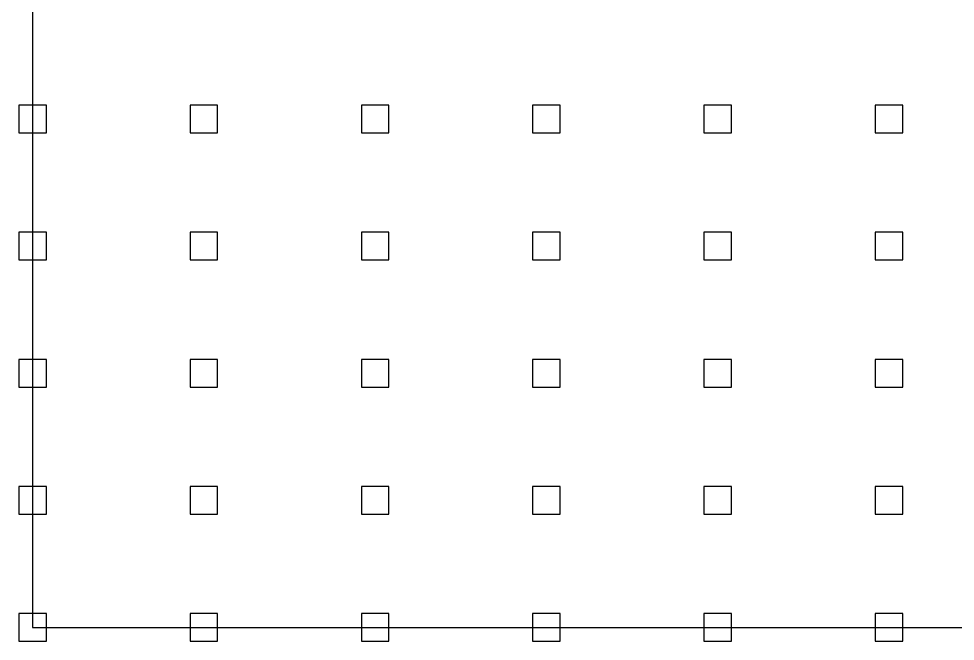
# Model space of a CAD drawing. Header units: millimetres. Extents: x -212361 to 39086, y -42 to 136893.
# Drawn here: x -159423 to -138759, y 62522 to 76256 of the extents above; entities that cross this region are included whole.
import ezdxf

# ---------------------------------------------------------------- set-up
doc = ezdxf.new("R2010")
doc.units = ezdxf.units.MM
doc.header["$LTSCALE"] = 25

# ---------------------------------------------------------------- blocks, each defined once
blk = doc.blocks.new('*U326')
at = {"layer": 'Defpoints'}
blk.add_lwpolyline([(-12, -12), (12, -12), (12, 12), (-12, 12)], close=True, dxfattribs=at)
blk = doc.blocks.new('*U323')
at = {"layer": 'Defpoints', "color": 0, "linetype": 'ByBlock', "lineweight": -2, "transparency": 16777216}
for p in [(0, 441.59), (148.8, 441.59), (297.6, 441.59), (446.4, 441.59), (595.2, 441.59), (744, 441.59), (0, 331.2), (148.8, 331.2), (297.6, 331.2), (446.4, 331.2), (595.2, 331.2), (744, 331.2), (0, 220.8), (148.8, 220.8), (297.6, 220.8), (446.4, 220.8), (595.2, 220.8), (744, 220.8), (0, 110.4), (148.8, 110.4), (297.6, 110.4), (446.4, 110.4), (595.2, 110.4), (744, 110.4), (0, 0), (148.8, 0), (297.6, 0), (446.4, 0), (595.2, 0), (744, 0)]:
    blk.add_blockref('*U326', p, dxfattribs=at)
blk = doc.blocks.new('schedules_symbols_notes')
at = {"layer": 'Defpoints', "color": 255}
blk.add_lwpolyline([(-6264.48, 2473.5), (-4776.48, 2473.5), (-4776.48, 3577.5), (-6264.48, 3577.5)], close=True, dxfattribs=at)
at = {"layer": 'Defpoints'}
blk.add_blockref('*U323', (-6264.48, 2473.5), dxfattribs=at)

msp = doc.modelspace()

# ---------------------------------------------------------------- block references
at = {"xscale": 25.4, "yscale": 25.4, "zscale": 25.4}
msp.add_blockref('schedules_symbols_notes', (0, 0), dxfattribs=at)

doc.saveas('drawing.dxf')
